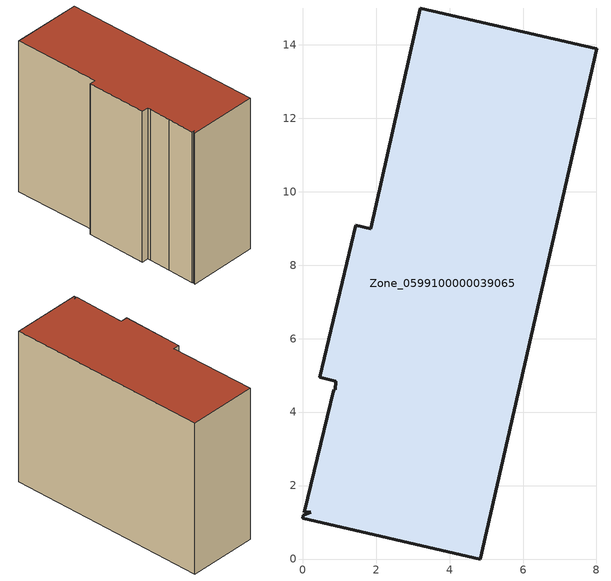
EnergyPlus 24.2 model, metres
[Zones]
Zone_0599100000039065
 floor ground (C_G): 0.23,1.27 0.04,1.28 0.49,3.13 0.84,4.61 0.9,4.61 0.9,4.84 0.46,4.95 1.44,9.09 1.86,8.99 3.2,15 8.01,13.89 4.83,0 0,1.11 0.02,1.19 z0
 wall outside (C_F): 8.01,13.89 3.2,15 1.86,8.99 1.44,9.09 0.46,4.95 0.9,4.84 0.9,4.61 0.84,4.61 0.49,3.13 0.04,1.28 0.23,1.27 0.02,1.19 0,1.11 4.83,0 8.01,13.89 z0:11.03
 roof outside (C_R): 0.04,1.28 0.23,1.27 0.02,1.19 0,1.11 4.83,0 8.01,13.89 3.2,15 1.86,8.99 1.44,9.09 0.46,4.95 0.9,4.84 0.9,4.61 0.84,4.61 0.49,3.13 z11.03
[BUILDING]
Pand.0599100000039065: North Axis=0; Terrain=City; Loads Convergence Tolerance Value=0.04; Temperature Convergence Tolerance Value=0.4; Solar Distribution=FullExterior; Maximum Number of Warmup Days=25; Minimum Number of Warmup Days=1
[Site:Location]
Rotterdam.The.Hague.AP_ZH_NLD Design_Conditions: Latitude=51.96; Longitude=4.45; Time Zone=1; Elevation=-4.5
[SITE:GROUNDTEMPERATURE:BUILDINGSURFACE]
18, 18, 18, 18, 18, 18, 18, 18, 18, 18, 18, 18
[MATERIAL] Thermal Absorptance=0.9; Solar Absorptance=0.7; Visible Absorptance=0.7
Name | Roughness | Thickness | Conductivity | Density | Specific Heat
G.TC.1946 | MediumSmooth | 0.15 | 1 | 540 | 1210
F.TC.1946 | Rough | 0.3 | 0.857143 | 1920 | 840
R.TC.1946 | MediumRough | 0.2 | 0.909091 | 1500 | 1000
[CONSTRUCTION]
C_G: G.TC.1946
C_F: F.TC.1946
C_R: R.TC.1946
[ZONE]
Zone_0599100000039065: Type=1; Multiplier=1; Ceiling Height=Autocalculate; Volume=Autocalculate; Floor Area=autocalculate; Part of Total Floor Area=Yes
[ZONEINFILTRATION:DESIGNFLOWRATE]
Infil_Zone_0599100000039065: Zone or ZoneList or Space or SpaceList=Zone_0599100000039065; Schedule=AlwaysOn; Design Flow Rate Calculation Method=Flow/Area; Flow Rate per Floor Area=0.003; Constant Term Coefficient=1; Temperature Term Coefficient=0; Velocity Term Coefficient=0; Velocity Squared Term Coefficient=0
[HVACTEMPLATE:ZONE:IDEALLOADSAIRSYSTEM]
Zone_0599100000039065: Maximum Heating Supply Air Temperature=50; Minimum Cooling Supply Air Temperature=13; Maximum Heating Supply Air Humidity Ratio=0.0156; Minimum Cooling Supply Air Humidity Ratio=0.0077; Heating Limit=NoLimit; Cooling Limit=NoLimit; Dehumidification Control Type=ConstantSensibleHeatRatio; Cooling Sensible Heat Ratio=0.7; Dehumidification Setpoint=60; Humidification Control Type=None; Humidification Setpoint=30; Outdoor Air Method=None; Outdoor Air Flow Rate per Person=0.00944; Outdoor Air Flow Rate per Zone Floor Area=0; Outdoor Air Flow Rate per Zone=0; Demand Controlled Ventilation Type=None; Outdoor Air Economizer Type=NoEconomizer; Heat Recovery Type=None; Sensible Heat Recovery Effectiveness=0.7; Latent Heat Recovery Effectiveness=0.65
[ZONECONTROL:THERMOSTAT]
ThermostatControl_Zone_0599100000039065: Zone or ZoneList=Zone_0599100000039065; Control Type Schedule=DualSetpointControlType; Control 1=Thermostat_Zone_0599100000039065; Temperature Difference Between Cutout And Setpoint=0
[THERMOSTATSETPOINT:DUALSETPOINT]
Thermostat_Zone_0599100000039065: Heating Setpoint Temperature Schedule=HeatingSetpoint_Zone_0599100000039065; Cooling Setpoint Temperature Schedule=CoolingSetpoint_Zone_0599100000039065
[SCHEDULE:COMPACT]
HeatingSetpoint_Zone_0599100000039065: Through: 12/31, For: AllDays, Until: 24:00, 21
CoolingSetpoint_Zone_0599100000039065: Through: 12/31, For: AllDays, Until: 24:00, 24
DualSetpointControlType: Through: 12/31, For: AllDays, Until: 24:00, 4
AlwaysOn: Through: 12/31, For: AllDays, Until: 24:00, 1
